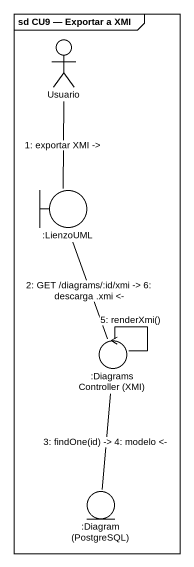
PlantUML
@startuml
mainframe sd CU9 — Exportar a XMI
actor Usuario
boundary ":LienzoUML" as LienzoUML
control ":DiagramsController (XMI)" as DiagramsController_XMI
entity ":Diagram (PostgreSQL)" as Diagram_PostgreSQL
Usuario -- LienzoUML : 1: exportar XMI ->
LienzoUML -- DiagramsController_XMI : 2: GET /diagrams/:id/xmi -> 6: descarga .xmi <-
DiagramsController_XMI -- DiagramsController_XMI : 5: renderXmi()
DiagramsController_XMI -- Diagram_PostgreSQL : 3: findOne(id) -> 4: modelo <-
@enduml
